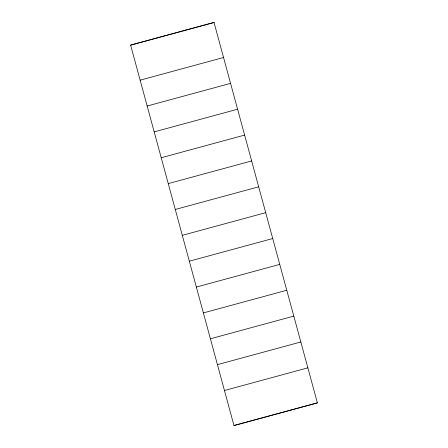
<?xml version="1.0" encoding="UTF-8"?>
<svg xmlns="http://www.w3.org/2000/svg" width="448" height="448" viewBox="0 0 448 448"><rect width="100%" height="100%" fill="white"/><g stroke="black" fill="none" stroke-linecap="round" stroke-linejoin="round"><path stroke-width="0.67" d="M130.642 45.186L214.043 22.529M140.146 80.164L223.546 57.506M147.168 106.025L230.574 83.367M154.196 131.886L237.597 109.228M161.224 157.746L244.625 135.089M168.246 183.607L251.653 160.95M175.274 209.474L258.675 186.81M182.297 235.334L265.703 212.677M189.325 261.195L272.726 238.538M196.353 287.056L279.754 264.398M203.375 312.917L286.782 290.259M210.403 338.778L293.804 316.12M217.431 364.638L300.832 341.981M224.454 390.505L307.86 367.842M233.957 425.471L317.358 402.814M214.01 22.4L130.609 45.058L233.99 425.6L317.391 402.942L214.01 22.4"/></g></svg>
